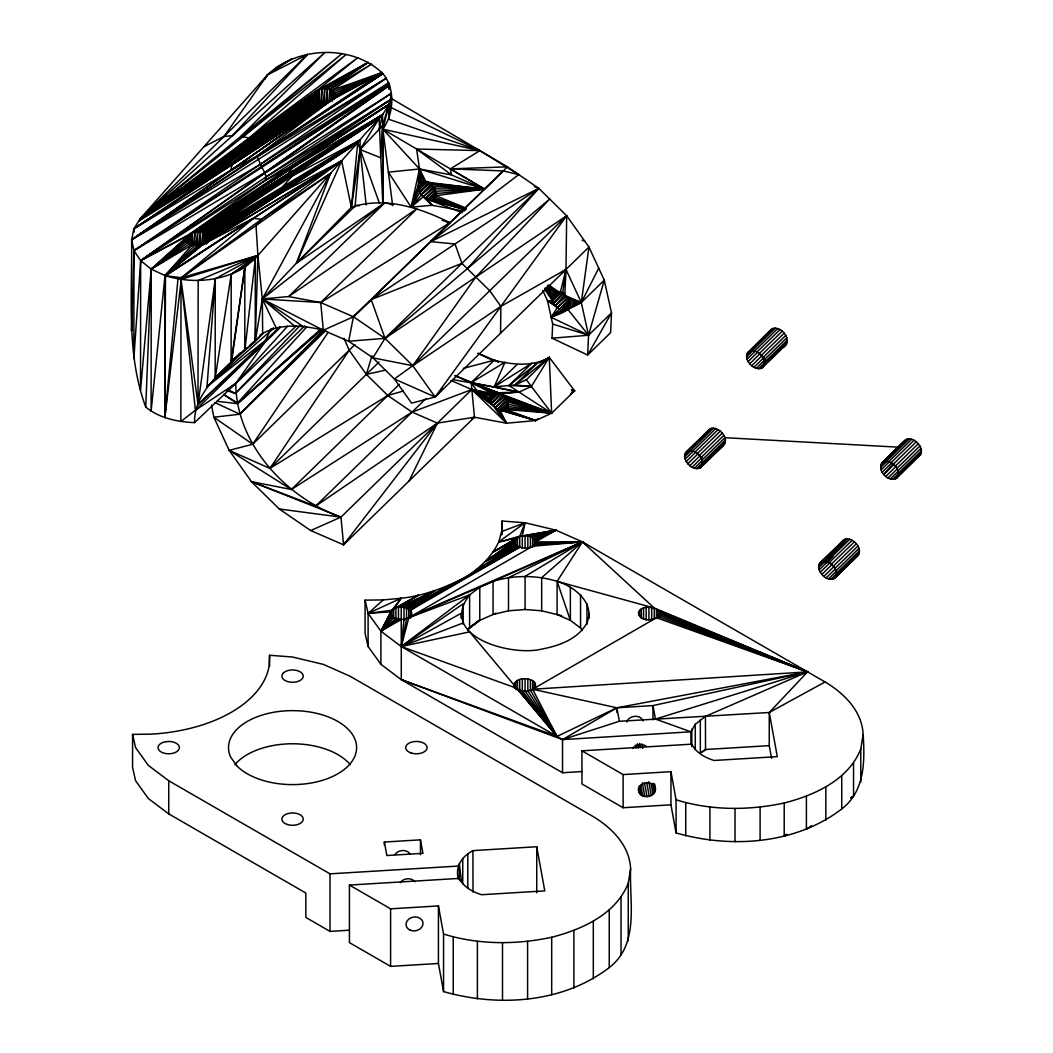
<?xml version="1.0" encoding="UTF-8"?>
<svg xmlns="http://www.w3.org/2000/svg" width="1053" height="1053" viewBox="0 0 1053 1053"><rect width="100%" height="100%" fill="white"/><g stroke="black" fill="none" stroke-linecap="round" stroke-linejoin="round"><path stroke-width="1.5" d="M296.485 325.732L194.542 422.635C177.417 421.924 159.293 418.133 145.735 407.09C125.978 353.518 132.336 295.603 131.625 239.781L133.797 228.843L140.339 218.576L267.541 74.802C297.696 46.214 352.755 44.213 382.95 73.697C395.625 88.965 393.875 113.724 382.858 129.164L383.253 204.269M229.291 165.347L324.785 101.838L133.797 228.843L133.797 232.108L133.797 228.843L322.021 101.654L330.115 100.825L382.2 72.565L332.235 90.097L324.679 88.268L317.15 90.4L249.087 138.101L228.738 154.488C225.526 156.292 228.211 160.227 231.173 160.122L319.441 101.022L322.021 101.654L229.291 165.347L227.909 165.255L138.614 221.275L322.021 101.654L140.339 218.576L307.581 54.414L267.541 74.802L223.947 136.495L203.927 146.696M132.151 324.363L131.533 330.668L133.968 250.627L388.886 82.568L260.025 164.492L131.625 239.781L382.95 73.697L256.906 156.173L230.87 170.296L133.797 228.843L330.115 100.825L131.625 239.781L133.968 250.627L140.668 260.644L140.523 390.466L151.25 269.147L190.145 233.937L265.277 180.392L265.948 177.022L265.066 173.008L391.229 93.414C389.807 113.29 370.985 125.281 360.087 139.983L341.606 160.859L253.312 218.221L203.111 244.349L197.793 245.375L192.449 244.572L165.018 275.557L164.86 417.607L181.458 277.716L253.549 218.3L261.526 219.3L330.563 173.35L296.393 263.237L262.329 298.96L255.221 341.435L231.107 361.942C214.22 378.251 193.989 397.297 194.542 422.635M187.052 242.006L187.408 237.03L188.461 235.372L188.448 243.467M187.408 237.03L187.408 241.861L187.408 237.03L151.25 269.147L145.735 407.09M190.132 245.323L190.145 233.937L389.886 100.14L391.216 105.695M192.344 244.243L192.357 232.818L289.601 169.138L382.515 114.619L383.213 204.256M290.707 168.585L194.91 232.081L194.897 245.191L165.018 275.557L151.092 411.275L151.25 269.147L187.052 238.794L188.513 242.164L192.449 244.572L151.25 269.147L140.668 260.644L389.268 84.372L389.255 89.215M197.661 246.573L197.674 231.805L288.719 173.35L291.997 168.217M270.963 328.76L264.106 343.265L198.017 404.576L198.161 280.559L257.919 255.458L256.011 225.526L261.526 219.3M200.439 245.138L200.452 231.976L290.101 173.205L292.773 173.613L379.106 118.502L382.818 204.414M203.018 244.888L203.032 232.608L291.484 173.311M205.23 243.506L205.243 233.648L292.773 173.613M206.941 243.217L206.941 235.016C202.452 230.923 195.213 230.936 190.145 233.937L140.668 260.644L133.849 358.599L133.968 250.627L386.056 78.356L257.287 156.739L256.906 156.173L334.012 98.271L382.2 72.565L333.946 91.479L332.235 90.097L371.591 64.062L330.023 89.071L328.984 101.562M208.02 239.9L208.02 236.622L206.941 235.016L360.087 139.983L360.087 149.552L355.045 206.875M197.793 245.375L165.018 275.557C191.251 283.915 221.13 281.664 244.875 267.317L231.634 361.416L255.221 341.435L255.326 258.393L244.875 267.317L244.77 351.004L255.326 258.393L341.606 160.859L351.373 207.309L296.393 263.237L341.606 160.859L282.415 192.146L208.06 240.137L165.018 275.557L151.25 269.147L187.434 240.545M315.452 99.706L315.452 91.835L357.836 57.639L140.339 218.576L143.221 217.023M317.137 99.877L317.15 90.4L140.339 218.576L324.693 52.65L241.098 136.153L249.087 138.101L345.871 54.73L140.339 218.576L230.331 161.464L231.173 160.122M319.335 101.957L319.349 89.281L368.129 62.443L330.023 89.071L330.01 101.812M321.902 102.839L321.915 88.557L368.129 62.443L327.444 88.439L326.18 102.681M324.666 102.589L324.679 88.268L368.129 62.443M327.43 101.193L327.444 88.439M332.221 101.259L332.235 90.097L331.524 99.838M333.946 99.43L333.946 91.479L335.407 94.849L334.012 98.271M335.025 97.863L335.025 93.098L382.2 72.565L131.625 239.781L386.056 78.356M542.729 290.352L547.507 300.71L552.68 324.048L552.048 338.197L587.666 355.045L610.622 332.656L611.503 312.859L604.264 280.164L588.969 247.047L566.659 215.733L538.846 188.382L518.76 174.601L479.892 150.632L389.031 119.371L389.057 104.352L290.023 167.045L265.277 180.392M188.526 243.414L188.579 235.28M500.557 333.222L500.873 306.37L489.724 290.72L461.912 263.368L455.028 243.98L430.677 241.663L449.894 222.736C419.989 207.665 384.319 196.161 351.373 207.309L357.77 142.603L208.402 238.373L208.06 240.137L357.77 142.603L379.435 203.321M389.426 88.347L389.478 85.359L264.961 172.508L133.968 250.627L389.268 84.372L389.097 89.071M131.533 330.668L132.151 302.751M315.255 98.14L315.452 91.835L140.339 218.576L341.843 53.742L243.098 136.653M334.854 97.863L335.025 93.098M569.739 307.015L566.211 310.332C557.445 312.399 546.27 297.762 555.839 292.55C560.999 291.642 565.803 295.353 568.383 299.539C575.464 310.767 557.906 313.965 551.193 317.322L588.535 335.236L587.666 355.045L611.503 312.859L588.535 335.236L552.048 338.197M438.43 963.482L390.597 966.378L349.425 942.619L349.425 885.06L390.597 908.831L438.43 905.922L438.43 963.482L443.55 991.571C498.24 1007.26 562.921 1003.14 609.239 967.589C639.948 943.936 629.102 901.973 630.615 868.83C629.628 845.362 611.609 827.526 592.523 816.193L349.938 676.158L323.403 664.404L292.497 657.006L269.581 655.269L269.147 665.799A131.256 75.777 0 0 1 150.711 734.165L132.573 734.389L132.573 767.505L135.587 780.734L148.381 798.569L168.743 813.89L305.844 893.036L305.844 917.453L329.997 931.392L349.504 930.207M450.974 380.475L471.849 389.531L506.572 423.214C505.019 420.305 476.719 391.084 498.28 392.769L519.076 392.111L531.383 386.438L549.284 357.362L574.609 390.821L551.64 413.21L535.687 420.555L506.572 423.214L474.469 417.225L437.416 423.109L315.597 506.124L251.483 481.655L229.159 450.342L213.864 417.225L211.469 405.129M522.314 548.547L522.314 535.924L525.026 522.762L501.662 531.554L501.728 534.779L502.11 521.024L525.026 522.762L555.918 530.159L582.454 541.913L825.052 681.949C844.137 693.282 862.144 711.117 863.144 734.586C864.921 760.885 864.947 791.316 841.755 808.941C795.436 844.493 730.756 848.6 676.065 832.923L670.958 804.821L670.958 771.678L623.113 774.587L581.954 750.815L581.954 783.958L623.113 807.73L670.958 804.821M188.105 243.454L188.461 235.372L140.668 260.644L389.478 85.359M264.106 343.265L235.754 383.463C236.267 444.129 285.626 497.464 340.961 517.128L343.568 544.809L310.701 530.554L279.295 509.007L251.483 481.655L291.365 489.5L412.052 412.105L471.849 389.531L492.185 393.322L497.569 392.835M389.031 119.371L389.886 100.14L265.948 177.022M684.595 456.831L684.687 454.685L686.648 451.526L711.341 428.347C719.515 426.834 729.663 438.232 723.437 445.327L700.482 467.716C693.44 471.099 685.542 463.702 684.595 456.831L691.492 450.105M688.372 450.737C696.546 449.223 706.695 460.622 700.482 467.716M786.617 344.002L762.398 367.734C753.579 372.801 740.062 356.23 750.302 350.741L773.257 328.365C784.011 326.391 793.62 343.647 781.339 348.385M762.398 367.734C768.611 360.639 758.476 349.227 750.302 350.741M818.655 567.514L819.445 563.566L820.695 562.21L845.388 539.031C853.575 537.517 863.71 548.929 857.497 556.01L834.529 578.4C827.5 581.782 819.589 574.385 818.655 567.514L835.871 550.719M834.529 578.4C840.031 572.556 833.068 563.579 826.802 561.657L849.758 539.268L824.512 561.223L822.432 561.42M920.677 454.685L896.458 478.417C888.074 482.735 875.991 469.677 882.625 462.228L905.593 439.838C914.412 434.771 927.93 451.342 917.689 456.831M896.458 478.417C903.092 470.954 891.009 457.91 882.625 462.228L905.593 439.838M464.136 211.1L431.941 205.282L421.213 194.897L418.002 187.96L419.515 168.967L416.606 149.026L479.892 150.632L450.342 168.888L451.605 174.969L484.341 189.171L507.428 166.835L518.76 174.601L430.677 241.663L538.846 188.382L534.319 186.565M435.824 191.58L427.781 199.412L431.941 205.282L411.144 207.191L418.107 185.815C430.124 167.94 447.643 211.192 423.201 196.858L411.144 207.191L388.36 172.166L419.515 168.967L451.605 174.969L416.606 149.026M421.134 181.84L418.791 184.012L419.515 168.967L382.858 129.164L382.502 125.755L389.057 104.352L190.145 233.937L189.461 243.585M310.701 530.554L340.961 517.128L471.849 389.531L495.331 407.524C510.573 418.976 511.64 395.283 498.28 392.769L454.896 375.71M207.704 242.73L208.02 236.622L360.087 139.983L292.181 176.062L282.665 186.815L284.244 189.171L282.415 192.146M316.65 99.811L317.15 90.4M333.485 99.508L333.946 91.479M318.454 102.365L319.349 89.281M206.204 244.296L206.941 235.016L284.06 188.303M320.875 101.522L321.915 88.557M323.416 102.681L324.679 88.268M191.159 245.546L192.357 232.818L389.057 104.352L382.858 129.164L392.651 205.585M582.019 771.559L562.526 772.744L401.272 679.646L401.272 646.529L403.997 619.335L582.454 541.913L587.785 545.717M204.124 244.638L205.243 233.648L379.106 118.502L360.087 149.552L351.373 207.309M193.357 246.231L194.91 232.081L389.057 104.352M201.544 245.402L203.032 232.608L382.515 114.619L379.093 129.387L360.087 149.552L366.181 205.006M196.003 245.731L197.674 231.805L382.515 114.619L200.452 231.976L198.648 246.639M279.598 326.943L198.017 404.576L215.286 278.782L257.919 255.458L262.329 298.96L262.671 333.84L255.221 341.435L257.919 255.458L177.983 278.755L164.86 417.607L165.492 275.728L253.549 218.3M552.68 324.048L588.535 335.236L581.295 302.54L588.969 247.047L435.113 397.007L411.565 403.115L394.362 378.962L372.907 357.849L348.661 341.238L323.324 330.247L262.329 298.96L330.563 173.35L181.458 277.716L165.492 275.728L341.606 160.859L181.458 277.716M562.552 293.813L566.001 269.423L566.659 215.733L384.99 338.355L372.907 357.849L412.789 365.707L435.113 397.007L442.629 388.504M244.875 267.317L231.107 361.942L240.439 353.058M655.242 791C657.427 781.3 641.224 779.957 638.829 788.394C636.644 798.095 652.86 799.438 655.242 791L653.847 783.366M628.246 940.869L628.246 883.309L630.615 868.83M860.775 782.208L860.775 749.065L863.144 734.586M656.48 618.48L656.48 609.016L659.599 613.372L656.48 617.729L532.621 689.241C527.421 691.847 520.432 691.795 515.825 687.964L401.272 646.529L408.775 617.729L493.054 581.348C513.825 574.977 536.332 574.977 557.103 581.348L654.268 608.042L807.572 671.867L705.444 716.369L695.27 724.267L690.926 731.809L562.526 739.601L401.272 646.529L406.563 618.716M230.87 170.296L231.95 164.834L327.549 101.549L133.797 228.843M289.601 169.138L290.023 167.045M518.76 174.601L503.229 170.915L353.439 316.756L323.324 330.247C302.501 325.022 278.979 322.942 260.052 335.051M430.822 183.814L411.144 207.191L419.515 168.967L484.341 189.171L435.837 195.7L466.005 208.086M825.052 681.949L769.256 712.499L619.348 721.279L562.526 739.601L401.272 679.646L380.91 664.325L380.91 631.208L390.913 611.78L401.14 598.222C445.077 593.708 481.932 567.501 519.734 547.205C525.092 549.139 536.661 548.008 535.385 540.281C525.947 529.475 509.547 541.268 498.727 541.887C482.09 577.413 439.799 588.561 410.473 610.292L410.473 618.19M654.268 619.085L654.268 608.042L582.454 541.913L479.786 587.219L469.599 594.879L408.775 617.729C418.883 608.924 397.284 603.145 391.979 610.292L368.102 613.372L368.102 646.489L380.91 664.325M501.662 531.554L498.727 541.887L525.026 522.762L519.734 536.53L514.759 540.281L514.404 545.033M514.404 688.03C510.876 673.354 544.467 677.869 532.621 689.241L557.011 736.416L616.887 707.8L807.572 671.867L769.256 712.499L769.256 745.642L771.559 758.252M522.314 535.924L555.918 530.159L535.753 541.874L582.454 541.913L557.103 581.348C574.319 586.521 595.34 602.764 586.955 622.942C577.886 639.237 558.985 645.884 541.663 649.096C511.955 656.717 437.416 636.841 469.599 594.879L469.599 628.022L467.769 630.576M654.268 608.042C630.484 602.698 636.854 626.706 656.48 617.729L807.572 671.867L655.453 719.081L652.978 705.589L616.887 707.8L532.621 689.241L807.572 671.867L658.164 610.292L658.164 618.19M371.959 355.664L366.365 374.394L387.82 395.494L412.052 412.105L437.416 423.109L409.025 481.01M458.397 879.202C454.778 866.171 462.464 856.207 472.929 850.613L536.74 846.744L544.77 890.891L481.55 894.721C472.679 891.93 463.557 886.968 459.174 878.399L349.425 885.06M427.952 183.235L419.62 192.66L411.144 207.191L418.002 187.96L423.503 182.116M903.632 442.997L904.33 441.194L881.374 463.57M411.144 207.191L418.515 190.303L426.004 182.064M626.746 721.95C629.036 715.224 640.356 714.052 643.146 720.95M569.199 308.2L581.295 302.54L604.264 280.164L588.535 335.236L567.949 309.543L581.295 302.54L598.723 268.173M393.677 618.48L393.677 609.016L401.14 598.222L383.239 599.92L365.088 600.144L368.102 613.372L390.913 611.78L380.91 631.208L401.272 646.529L469.599 631.866L557.011 736.416L401.272 679.646L405.853 681.304M438.43 905.922L443.55 934.024C478.417 944.91 516.141 944.857 551.693 937.262C582.191 929.351 615.702 914.438 628.246 883.309M670.958 771.678L676.065 799.78C710.933 810.665 748.67 810.613 784.209 803.018C814.706 795.107 848.218 780.194 860.775 749.065M265.053 79.067L267.541 74.802L291.642 58.942L275.517 67.997M315.452 91.835C312.175 95.257 315.531 100.127 319.441 101.022L140.339 218.576L314.413 93.493L314.399 98.205L314.413 93.493L227.896 155.212M227.909 165.255L230.331 161.464M344.041 338.21L349.162 350.241L269.923 468.401L229.159 450.342L252.707 444.248L354.9 344.647M328.088 332.445L252.707 444.248L213.864 417.225L239.913 414.198L325.772 330.497M508.309 407.274L506.019 409.512L551.64 413.21L549.284 357.362C532.634 367.247 512.14 364.641 494.173 360.231L471.204 382.621L474.469 417.225L343.568 544.809L345.423 542.137M276.083 327.667L262.329 298.96L288.614 296.551L320.704 302.553L353.571 316.821L384.99 338.355L412.789 365.707L566.659 215.733L435.113 397.007L394.362 378.962L412.789 365.707L475.824 277.044L549.679 199.03L384.99 338.355L348.661 341.238L353.439 316.756L371.196 299.592L538.846 188.382L467.335 268.699M390.558 613.372L391.979 616.453L380.91 631.208L368.102 613.372L383.239 599.92M343.568 544.809L437.416 423.109M564.882 294.498L555.273 305.581L547.507 300.71L552.575 300.974L561.762 292.023M502.952 394.493L493.344 405.563L471.849 389.531L490.935 394.678L493.278 392.519M893.392 463.386L883.783 474.469L894.115 464.386M568.594 298.157L557.261 307.542L547.507 300.71L553.667 303.343L563.039 292.734M494.818 392.006L490.224 396.481L471.849 389.531L491.738 403.325L501.11 392.716M632.721 748.42C635.657 744.313 641.975 743.221 646.081 746.156M231.739 386.254L235.754 383.463L287.574 326.233M560.064 292.734L552.575 300.974L544.585 289.009M223.723 394.375L237.438 403.062L306.528 327.18M307.581 54.414L232.516 135.613L223.947 136.495M773.257 328.365C768.493 331.103 766.531 337.118 761.543 340.145M711.341 428.347C706.563 431.085 704.602 437.113 699.613 440.128M842.413 541.176L845.388 539.031M544.783 288.483L552.062 298.644L558.656 291.642M498.688 393.138L490.645 400.969L471.849 389.531L490.132 398.639L495.634 392.795M379.093 129.387L382.502 125.755L380.502 157.7L360.087 149.552M269.884 331.55L273.24 327.996M463.202 622.942L401.272 646.529L401.232 619.533L393.677 617.729L380.91 631.208L401.232 619.533L403.997 619.335M429.953 182.59L419.62 192.66L428.584 183.235M299.526 326.075L235.319 393.493L226.461 390.466M497.2 392.73L490.395 399.798L471.849 389.531M490.645 400.969L498.595 392.73M419.62 192.66L429.821 182.327M214.97 402.628L239.913 414.198L323.047 330.234M568.686 300.131L551.193 317.322L564.145 310.53L570.107 305.146M239.913 414.198L324.508 330.458M433.533 186.776L423.201 196.858L434.547 187.473M353.571 316.821L503.229 170.915L450.342 168.888L484.341 189.171L435.929 193.555M567.593 297.459L557.261 307.542L551.193 317.322L563.566 310.424M490.132 398.639L497.029 391.927M235.148 357.994L231.634 361.416L247.152 347.635M240.913 353.716L206.993 386.78L215.286 278.782L215.167 378.29L240.9 353.426M243.243 351.426L246.757 348.016M418.791 184.012L421.095 181.774M418.107 185.815L422.701 181.34M418.002 187.96L424.899 181.248M418.515 190.303L427.702 181.34M280.401 327.378L195.424 410.209L180.853 421.569L181.011 279.453L257.919 255.458L231.212 274.267L215.167 378.29L240.663 353.545M431.546 184.828L421.213 194.897L432.441 185.697M431.941 205.282L425.438 198.385L435.771 188.316M465.663 209.771L430.072 199.833L436.969 193.12M464.281 209.139L432.164 199.649L436.758 195.174M436.179 196.608L433.889 198.846L465.874 209.205M304.712 325.838L235.319 393.493L228.211 389.755M538.846 188.382L384.99 338.355L371.196 299.592L461.912 263.368M379.001 362.074L269.923 468.401L387.82 395.494L403.26 391.032M399.311 384.292L291.365 489.5L229.159 450.342M315.597 506.124L425.833 398.679M552.851 294.695L555.155 292.458L552.851 294.695L546.349 287.64M556.747 292.023L552.154 296.498L545.336 287.995M552.062 298.644L558.959 291.931M553.667 303.343L564 293.274M565.606 295.511L555.273 305.581L566.501 296.38M569.884 302.264L561.841 310.095L551.193 317.322L562.986 310.306L570.226 303.659M564.145 310.53L569.884 304.936M566.211 310.332L569.66 306.976M567.949 309.543L570.239 307.292M517.089 364.509L494.133 386.899L452.672 379.554M493.225 392.44L490.935 394.678L476.68 390.426L471.204 382.621L455.054 375.605M491.738 403.325L502.07 393.256M503.676 395.494L493.344 405.563L504.571 396.376M492.185 393.322L471.204 382.621L505.006 362.245L494.133 386.899L514.93 385.003L537.899 362.614L535.121 363.904M505.664 397.455L495.331 407.524L506.664 398.152M507.27 408.169L551.64 413.21L531.383 386.438L514.93 385.003L526.329 379.751L549.284 357.362L539.294 362.824M507.954 402.246L499.912 410.078L506.572 423.214L497.569 409.064L506.756 400.114M538.28 418.581L535.687 420.555L502.215 410.499L507.954 404.905M506.019 409.512L535.687 420.555L504.282 410.315L507.73 406.958M747.314 352.887L771.533 329.155M746.616 354.69L751.21 350.215M752.382 350.557L775.337 328.167M746.524 356.835L753.408 350.123M754.672 350.978L777.64 328.602M747.038 359.178L755.08 351.347M757.015 352.005L779.983 329.615M748.13 361.534L757.318 352.584M759.266 353.545L782.221 331.155M749.723 363.772L760.055 353.703M761.253 355.493L784.209 333.117M751.71 365.733L762.043 355.664M762.846 357.73L785.801 335.341M753.961 367.273L764.294 357.191M763.938 360.1L786.894 337.71M756.304 368.287L765.492 359.336M764.452 362.429L787.42 340.053M758.594 368.721L765.478 361.995M764.36 364.575L787.315 342.186M760.674 368.524L765.268 364.048M768.716 360.692L779.049 350.623M685.385 452.869L709.604 429.137M684.687 454.685L689.281 450.21M692.729 446.841L695.019 444.603M690.452 450.539L713.421 428.15M692.742 450.974L715.711 428.584M685.108 459.161L693.15 451.329M695.098 451.987L718.054 429.598M686.201 461.53L695.388 452.566M697.336 453.527L720.305 431.138M687.806 463.768L698.139 453.685M699.324 455.475L722.292 433.099M689.781 465.716L700.127 455.646M700.916 457.713L723.885 435.337M692.032 467.256L702.364 457.186M702.009 460.082L724.977 437.693L899.17 447.209M694.375 468.269L702.417 460.437M702.522 462.412L725.491 440.036M696.665 468.703L702.417 463.109M725.399 442.181L702.43 464.557L701.732 466.374L724.701 443.984M698.744 468.506L723.437 445.327M884.349 461.425L907.317 439.048M880.677 465.387L888.706 457.542M897.893 448.591L901.342 445.235M886.429 461.24L909.397 438.851M880.571 467.532L887.468 460.806M888.719 461.675L911.687 439.285M881.098 469.862L889.127 462.03M891.075 462.688L914.03 440.299M882.19 472.231L891.378 463.267M893.313 464.228L916.281 441.839M895.3 466.176L918.269 443.8M885.77 476.417L896.103 466.347M896.893 468.414L919.861 446.038M888.008 477.957L897.195 469.006M897.985 470.783L920.954 448.394M890.351 478.97L898.393 471.139M898.499 473.113L921.467 450.737M892.654 479.405L898.393 473.811M898.406 475.258L921.375 452.882M894.734 479.207L914.254 460.187M819.445 563.566L843.664 539.834M818.747 565.369L824.486 559.775M834.818 549.692L837.122 547.455M824.512 561.223L847.468 538.846M819.168 569.844L832.949 556.418M852.114 540.294L829.145 562.671L820.695 562.21M820.261 572.213L830.593 562.144M831.396 564.211L854.352 541.821M821.853 574.451L832.186 564.369M833.371 566.172L856.339 543.782M823.841 576.399L834.173 566.33M834.976 568.396L857.932 546.02M826.078 577.939L835.266 568.989M836.069 570.765L859.024 548.389M828.435 578.953L836.464 571.121M836.582 573.108L859.551 550.719M830.725 579.387L836.464 573.793M836.49 575.241L859.445 552.864M832.805 579.203L841.992 570.239M846.586 565.764L852.325 560.17M835.792 577.057L858.748 554.668M243.243 351.162L246.757 347.78M240.4 352.992L231.107 361.942L231.212 274.267L255.326 258.393M432.164 199.649L436.863 195.239M504.282 410.315L507.809 407.011M570.278 302.329L561.841 310.095L570.265 302.777M430.072 199.833L436.034 194.463M502.215 410.499L508.178 405.129M562.407 310.201L570.647 302.843M249.535 345.516L262.671 333.84M237.438 403.062L320.81 329.365L237.57 403.654L216.918 401.311M273.583 328.299L206.993 386.78L265.409 340.448M322.244 329.26L237.57 403.654L223.789 394.691M462.214 212.759L427.781 199.412L436.205 192.094M508.336 402.759L499.912 410.078L535.687 420.555M562.328 272.609L566.001 269.423L581.295 302.54L569.897 306.384M253.312 218.221L165.018 275.557L200.544 245.086M559.498 309.082L569.133 300.934M425.438 198.385L435.086 190.251M497.569 409.064L507.217 400.917M395.889 618.716L380.91 631.208L390.913 614.965L390.913 611.78M165.018 275.557L203.111 244.349M514.93 385.003L549.284 357.362M537.899 362.614L508.941 385.556L551.64 413.21L507.967 406.366M479.892 620.085L469.599 628.022L479.786 620.362L496.029 613.175M570.713 393.796L574.609 390.821L571.608 389.676M467.598 629.01L479.299 620.072M461.017 618.111L461.017 613.372L401.272 646.529L469.599 594.879M188.513 242.164L151.25 269.147L190.224 243.533M514.759 545.006L514.759 540.281L485.63 561.381L515.825 544.954L519.734 547.205L410.473 610.292M784.209 803.018L784.209 836.161L786.894 834.266M811.639 825.657L806.401 829.356L806.401 796.213M850.929 797.977L853.549 796.134L853.549 762.991M227.369 156.041L314.057 95.257L140.339 218.576L317.216 99.996L229.883 159.806M231.976 169.744L330.115 100.825M131.625 239.781L332.314 99.706M401.272 646.529L463.202 603.803L463.202 624.324M227.185 156.923L314.439 97.008L140.339 218.576L315.505 98.627L227.382 157.792M398.31 619.296L380.91 631.208L398.468 619.335M412.789 365.707L500.873 306.37L566.001 269.423L564.803 295.353L581.295 302.54L569.989 304.238M700.337 719.818L700.337 752.961L705.444 749.512L769.256 745.642M391.229 93.414L140.668 260.644L389.886 100.14L391.203 107.617L479.892 150.632L382.858 129.164L484.393 188.921M235.754 383.463L195.424 410.209L181.011 279.453L198.017 404.576M283.52 187.5L205.243 233.648L360.087 139.983L208.06 240.137M357.77 142.603L207.072 241.69L341.606 160.859L205.322 243.23M227.922 158.608L317.216 99.996M203.032 232.608L379.106 118.502M360.087 139.983L208.402 238.373L208.02 236.622L284.244 189.171M265.066 173.008L261.434 166.598L389.268 84.372M194.91 232.081L382.515 114.619M398.468 620.046L398.468 607.423L418.475 595.116L393.677 609.016M514.759 543.466L485.63 561.381L514.404 541.874L515.825 544.954L475.719 570.16L517.523 546.231L463.794 578.058L408.775 609.016L408.775 618.48M406.563 619.085L406.563 608.042L434.902 590.667L398.468 607.423M563.263 271.082L566.001 269.423L560.209 292.787L548.389 284.915M514.759 540.281L493.344 551.89L517.523 537.517L517.523 546.981M619.348 721.279L616.887 707.8L562.526 739.601L562.526 772.744M700.337 752.961L705.523 749.92L705.444 716.369M493.344 551.89L515.825 538.794L515.825 546.678M408.775 609.016L450.105 584.941L406.563 608.042M408.775 617.729L532.621 546.231L582.454 541.913L541.663 577.649L541.663 610.793L561.802 615.781M784.209 836.161L787.039 834.529M850.719 797.766L853.549 796.134M418.475 595.116L395.889 608.042L395.889 619.085M335.051 96.613L382.2 72.565L335.407 94.849M525.078 548.337L525.078 535.714L555.918 530.159L535.385 540.281L535.385 545.006M535.319 540.189L555.918 530.159L527.843 535.924L527.843 548.547M571.713 392.164L574.609 390.821L571.568 389.702L574.609 390.821M855.773 556.813L857.497 556.01M368.102 613.372L401.14 598.222M530.409 547.586L530.409 536.53L555.918 530.159L534.319 538.794L534.319 546.678M555.918 530.159L532.621 537.517L532.621 546.981M230.673 165.203L231.95 164.834M463.202 368.366L494.173 360.231L498.688 361.916M541.663 610.793L525.078 609.529L508.494 610.793L493.054 614.491L493.054 581.348M498.727 541.887L517.523 537.517M385.53 370.116L366.365 374.394L349.162 350.241M659.231 616.518L659.231 611.78L807.572 671.867L652.978 705.589L652.978 719.791M493.054 392.94L494.12 392.835M288.719 173.35L290.101 173.205M508.072 404.22L551.64 413.21L500.623 393.796L495.542 393.519L519.076 392.111L494.133 386.899L531.897 363.167L508.941 385.556L531.383 386.438L526.329 379.751M496.2 392.966L471.204 382.621L519.076 392.111L499.451 393.296L471.204 382.621L494.949 392.44M534.319 544.954L582.454 541.913L525.078 576.386L525.078 609.529M581.954 750.815L691.703 744.155C696.072 752.724 705.194 757.686 714.079 760.477L777.298 756.646L769.256 712.499M384.358 842.045L420.463 839.833L422.924 853.325L386.833 855.523L384.358 842.045L384.358 845.335M132.573 734.389L135.587 747.617L148.381 765.452L168.743 780.773L329.997 873.845L458.397 866.053M435.416 191.212L484.341 189.171L426.149 182.103L419.515 168.967L420.055 182.656M450.342 168.888L507.428 166.835L390.676 98.113M535.385 543.466L582.454 541.913L508.494 577.649L508.494 610.793M496.055 393.822L500.623 393.796L471.204 382.621M434.323 188.856L484.341 189.171L428.505 183.117M432.73 186.618L484.341 189.171L430.743 184.657M569.476 301.908L581.295 302.54L566.79 297.301M279.295 509.007L340.961 517.128L251.483 481.655M446.669 222.236L449.894 222.736L320.704 302.553L262.329 298.96L385.056 202.545L392.782 204.94M359.112 205.796L355.927 205.203L296.393 263.237L385.056 202.545L288.614 296.551L417.159 208.547L320.704 302.553L323.324 330.247M446.709 222.144L449.894 222.736L442.181 220.34M568.383 299.539L581.295 302.54M496.871 392.901L500.623 393.796M507.546 401.891L551.64 413.21L502.873 395.336M427.781 199.412L465.452 209.771M507.006 400.706L551.64 413.21L504.861 397.284M476.759 149.75L479.892 150.632M506.454 399.521L551.64 413.21M655.453 719.081L690.926 731.809L690.926 744.432M435.139 197.503L465.795 208.639M658.164 616.453L807.572 671.867L659.599 613.372L659.599 616.531M659.231 614.965L807.572 671.867M478.023 353.216L498.543 361.942M494.173 360.231L497.016 361.469M582.112 240.15L585.034 241.519M291.062 175.548L292.181 176.062M478.101 353.518L491.435 359.797M302.988 326.443L262.329 298.96L294.537 325.982M548.587 285.666L557.919 292.365M582.388 630.576L580.558 628.022L570.371 620.362L557.103 614.491L557.103 581.348L570.371 620.362L570.371 587.219M391.979 616.453L393.677 617.729M547.994 285.718L556.879 292.444M547.415 285.771L555.839 292.55M547.099 286.824L554.102 293.339M517.523 689.241L557.011 736.416L530.409 690.215M519.734 690.215L557.011 736.416L527.843 690.834M522.314 690.834L557.011 736.416L525.078 691.044M515.825 687.964L514.404 684.871M257.287 156.739L261.434 166.598M423.859 181.682L419.515 168.967L421.779 181.879M368.102 646.489L365.088 633.261L365.088 600.144M654.69 784.34L655.532 789.184M652.728 783.564L654.387 792.738M651.096 783.564L653.044 794.265M641.909 743.997L642.712 748.407M648.78 781.721L651.28 795.476M639.592 743.352L640.408 747.762M646.726 782.55L649.24 796.305M637.394 743.721L638.197 748.13M644.528 782.919L647.042 796.673M635.472 745.09L635.999 748.025M642.33 782.813L644.844 796.568M640.843 785.301L642.791 795.989M639.355 785.828L641.027 794.989M638.566 787.512L639.684 793.633M638.276 788.947L638.829 792.001M461.583 882.23L459.279 863.434L459.279 879.874M841.755 775.798L841.755 808.941M825.842 787.012L825.842 820.155M760.108 807.19L760.108 840.32M735.02 808.559L735.02 841.702M709.906 807.072L709.906 840.215M695.27 724.267L695.27 749.499M691.795 729.189L691.795 746.551M685.74 802.781L685.74 835.924M676.065 799.78L676.065 832.923M651.689 607.423L651.689 620.046M648.924 607.212L648.924 619.835M646.16 607.423L646.16 620.046M643.58 608.042L643.58 619.085M641.369 609.016L641.369 618.48M639.684 610.292L639.684 616.61M638.605 611.78L638.605 614.939M623.113 774.587L623.113 807.73M621.033 897.235L621.033 954.781M616.887 707.8L616.887 712.526M609.239 910.042L609.239 967.589M593.313 921.257L593.313 978.816M589.14 613.372L589.14 618.111M586.955 603.803L586.955 624.324M580.558 594.879L580.558 628.022M573.885 930.457L573.885 988.004M551.693 937.262L551.693 994.809M536.74 846.744L536.74 892.786M535.385 683.279L535.385 688.017M534.319 681.791L534.319 689.689M532.621 680.514L532.621 689.991M530.409 679.54L530.409 690.584M527.843 678.922L527.843 691.545M527.592 941.435L527.592 998.981M525.078 678.711L525.078 691.334M522.314 678.922L522.314 691.545M519.734 536.53L519.734 547.586M519.734 679.54L519.734 690.584M517.523 680.514L517.523 689.991M515.825 681.791L515.825 689.689M514.759 683.279L514.759 688.017M502.505 942.804L502.505 1000.35M502.11 521.024L502.11 530.488M479.786 587.219L479.786 620.362M477.391 941.316L477.391 998.863M472.929 850.613L473.008 892.128M467.808 854.062L467.808 888.587M462.741 858.511L462.741 883.743M453.224 937.025L453.224 994.572M443.55 934.024L443.55 991.571M420.463 839.833L420.463 854.641M411.539 611.78L411.539 614.939M403.997 620.046L403.997 607.423L434.902 590.667L401.232 607.212L401.232 619.835M391.979 610.292L391.979 618.19M390.597 908.831L390.597 966.378M329.997 873.845L329.997 931.392M269.581 655.269L269.581 666.312M168.743 780.773L168.743 813.89M234.845 764.702A64.062 36.987 0 0 1 292.563 743.773A64.062 36.987 0 0 1 350.267 764.702M395.072 854.47A8.542 6.937 -10.4 0 1 409.775 853.562M400.206 882.664A8.542 6.937 -10.3 0 1 414.908 881.769M283.31 673.038L282.243 674.525A10.675 6.16 0 0 0 292.563 682.278A10.675 6.16 0 0 0 302.869 674.525L301.803 673.038A10.675 6.16 0 0 0 283.31 673.038M474.469 417.225L471.783 419.081L474.469 417.225M165.953 741.667L163.373 742.286A10.675 6.16 0 0 0 163.373 752.961L165.953 753.579A10.675 6.16 0 0 0 179.392 747.617A10.675 6.16 0 0 0 165.953 741.667M237.083 766.11L230.686 757.186A64.062 36.987 0 0 1 303.685 711.196A64.062 36.987 0 0 1 345.029 768.835A64.062 36.987 0 0 1 237.083 766.11M287.219 824.46A10.675 6.16 0 0 0 303.238 819.116A10.675 6.16 0 0 0 287.219 813.785A10.675 6.16 0 0 0 287.219 824.46M411.065 752.961A10.675 6.16 0 0 0 427.084 747.617A10.675 6.16 0 0 0 411.065 742.286A10.675 6.16 0 0 0 411.065 752.961M410.275 930.233A8.542 6.937 -10.3 0 0 423.016 923.428A8.542 6.937 -10.3 0 0 410.275 918.163A8.542 6.937 -10.3 0 0 410.275 930.233"/></g></svg>
